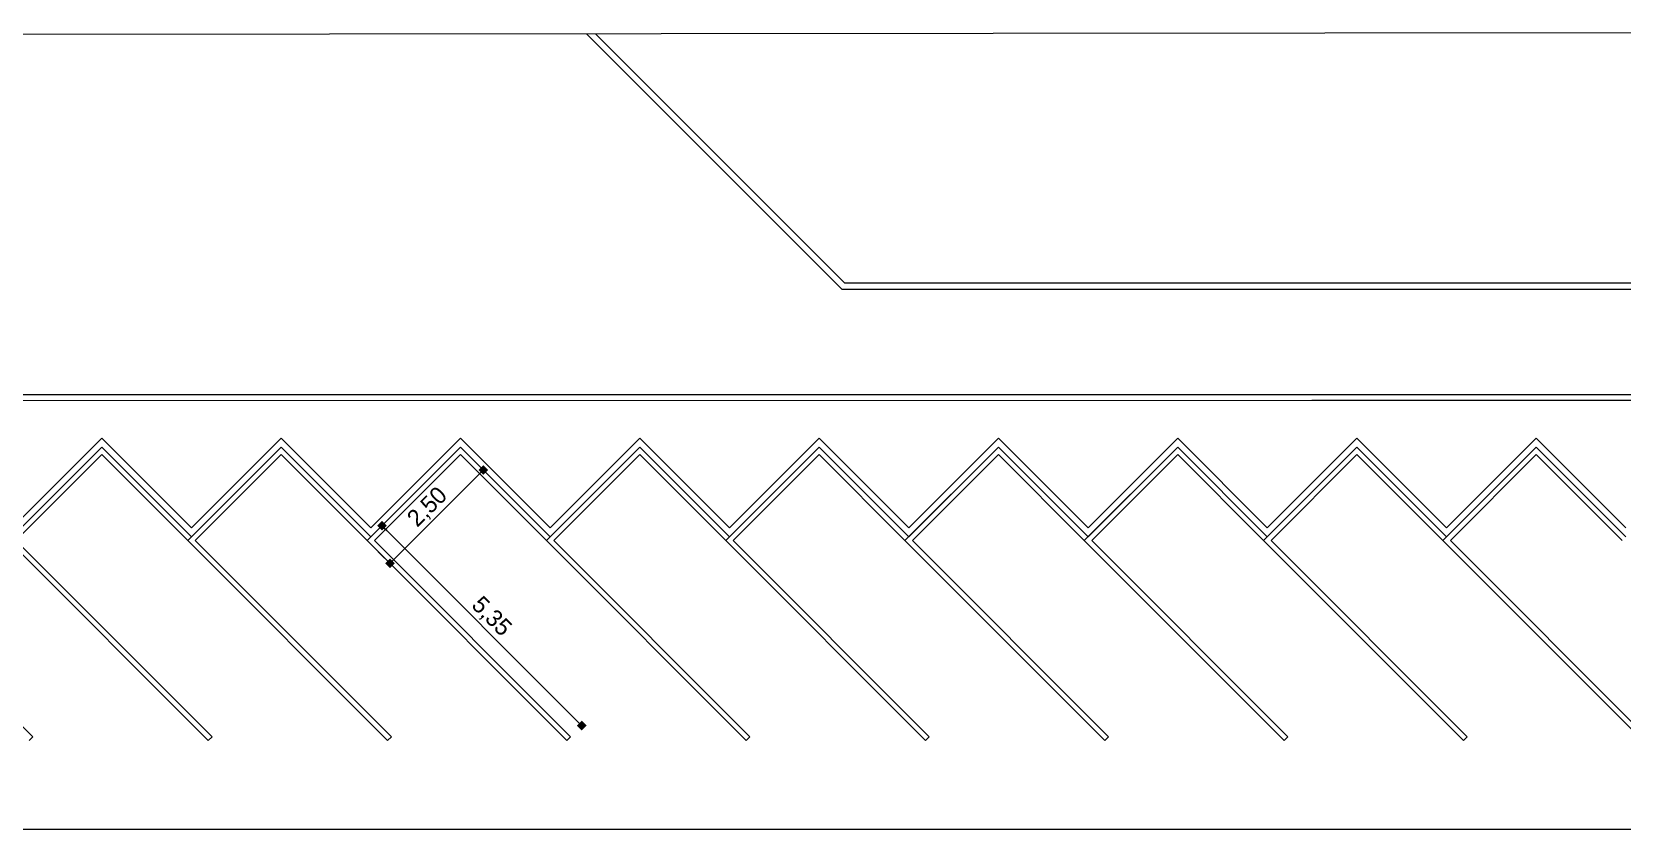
# Model space of a CAD drawing. Header units: millimetres. Extents: x -395 to 1008, y 9 to 692.
# Drawn here: x -345.12 to -315.02, y 9.26 to 24.35 of the extents above; entities that cross this region are included whole.
import ezdxf

# ---------------------------------------------------------------- set-up
doc = ezdxf.new("R2010")
doc.units = ezdxf.units.MM
doc.header["$LTSCALE"] = 0.1
doc.header["$MEASUREMENT"] = 0
doc.layers.get('0').update_dxf_attribs({"color": 5})
doc.layers.add('.10 ultra fina', color=240, linetype='Continuous', lineweight=5)
doc.styles.add('Texto Wilian', font='himalaya.ttf')

# ---------------------------------------------------------------- blocks, each defined once
blk = doc.blocks.new('etwew')
at = {"layer": '.10 ultra fina', "color": 240, "lineweight": 5}
for p, q in [((317.583, 84.359), (394.58, 84.436)), ((363.409, 79.569), (358.578, 84.4)), ((363.458, 79.689), (358.747, 84.4)), ((363.409, 79.569), (413.806, 79.569)), ((363.458, 79.689), (413.686, 79.689)), ((396.776, 77.569), (332.712, 77.569)), ((372.305, 77.462), (332.762, 77.449)), ((396.487, 77.449), (372.305, 77.462)), ((349.401, 76.579), (347.633, 74.811)), ((347.704, 75.052), (349.401, 76.749)), ((347.704, 74.882), (349.401, 76.579)), ((349.401, 76.749), (351.098, 75.052)), ((351.098, 74.882), (349.401, 76.579)), ((349.401, 76.579), (351.098, 74.882)), ((352.795, 76.579), (351.027, 74.811)), ((351.098, 75.052), (352.795, 76.749)), ((351.098, 74.882), (352.795, 76.579)), ((352.795, 76.749), (354.492, 75.052)), ((354.492, 74.882), (352.795, 76.579)), ((352.795, 76.579), (354.492, 74.882)), ((356.189, 76.579), (354.421, 74.811)), ((354.492, 75.052), (356.189, 76.749)), ((354.492, 74.882), (356.189, 76.579)), ((356.189, 76.749), (357.886, 75.052)), ((357.886, 74.882), (356.189, 76.579)), ((356.189, 76.579), (357.886, 74.882)), ((359.583, 76.579), (357.816, 74.811)), ((357.886, 75.052), (359.583, 76.749)), ((357.886, 74.882), (359.583, 76.579)), ((359.583, 76.749), (361.28, 75.052)), ((361.28, 74.882), (359.583, 76.579)), ((359.583, 76.579), (361.28, 74.882)), ((362.977, 76.579), (361.21, 74.811)), ((361.28, 75.052), (362.977, 76.749)), ((361.28, 74.882), (362.977, 76.579)), ((362.977, 76.749), (364.675, 75.052)), ((364.675, 74.882), (362.977, 76.579)), ((362.977, 76.579), (364.675, 74.882)), ((366.372, 76.579), (364.604, 74.811)), ((364.675, 75.052), (366.372, 76.749)), ((364.675, 74.882), (366.372, 76.579)), ((366.372, 76.749), (368.069, 75.052)), ((368.069, 74.882), (366.372, 76.579)), ((366.372, 76.579), (368.069, 74.882)), ((369.766, 76.579), (367.998, 74.811)), ((368.069, 75.052), (369.766, 76.749)), ((368.069, 74.882), (369.766, 76.579)), ((369.766, 76.749), (371.463, 75.052)), ((371.463, 74.882), (369.766, 76.579)), ((369.766, 76.579), (371.463, 74.882)), ((373.16, 76.579), (371.392, 74.811)), ((371.463, 75.052), (373.16, 76.749)), ((371.463, 74.882), (373.16, 76.579)), ((373.16, 76.749), (374.857, 75.052)), ((374.857, 74.882), (373.16, 76.579)), ((373.16, 76.579), (374.857, 74.882)), ((376.554, 76.579), (374.786, 74.811)), ((374.857, 75.052), (376.554, 76.749)), ((374.857, 74.882), (376.554, 76.579)), ((376.554, 76.749), (378.251, 75.052)), ((378.251, 74.882), (376.554, 76.579)), ((376.554, 76.579), (378.251, 74.882)), ((347.775, 74.811), (349.401, 76.437)), ((349.401, 76.437), (351.027, 74.811)), ((351.169, 74.811), (352.795, 76.437)), ((352.795, 76.437), (354.421, 74.811)), ((354.563, 74.811), (356.189, 76.437)), ((356.189, 76.437), (357.816, 74.811)), ((356.401, 76.367), (356.658, 76.11)), ((357.957, 74.811), (359.583, 76.437)), ((359.583, 76.437), (361.21, 74.811)), ((361.351, 74.811), (362.977, 76.437)), ((362.977, 76.437), (364.604, 74.811)), ((364.745, 74.811), (366.372, 76.437)), ((366.372, 76.437), (367.998, 74.811)), ((368.139, 74.811), (369.766, 76.437)), ((369.766, 76.437), (371.392, 74.811)), ((371.533, 74.811), (373.16, 76.437)), ((373.16, 76.437), (374.786, 74.811)), ((374.928, 74.811), (376.554, 76.437)), ((376.554, 76.437), (378.18, 74.811)), ((354.947, 74.469), (356.531, 76.053)), ((354.702, 75.092), (354.737, 75.127)), ((358.393, 71.401), (354.794, 75)), ((348.093, 71.099), (344.381, 74.811)), ((347.633, 74.811), (351.416, 71.028)), ((351.487, 71.099), (347.775, 74.811)), ((351.027, 74.811), (354.81, 71.028)), ((354.881, 71.099), (351.169, 74.811)), ((354.421, 74.811), (358.205, 71.028)), ((358.275, 71.099), (354.563, 74.811)), ((357.816, 74.811), (361.599, 71.028)), ((361.669, 71.099), (357.957, 74.811)), ((361.21, 74.811), (364.993, 71.028)), ((365.063, 71.099), (361.351, 74.811)), ((364.604, 74.811), (368.387, 71.028)), ((368.458, 71.099), (364.745, 74.811)), ((367.998, 74.811), (371.781, 71.028)), ((371.852, 71.099), (368.139, 74.811)), ((371.392, 74.811), (375.175, 71.028)), ((375.246, 71.099), (371.533, 74.811)), ((374.786, 74.811), (378.569, 71.028)), ((378.64, 71.099), (374.928, 74.811)), ((354.634, 74.599), (354.89, 74.342)), ((348.022, 71.028), (348.093, 71.099)), ((351.416, 71.028), (351.487, 71.099)), ((354.81, 71.028), (354.881, 71.099)), ((358.205, 71.028), (358.275, 71.099)), ((358.485, 71.309), (358.52, 71.344)), ((361.599, 71.028), (361.669, 71.099)), ((364.993, 71.028), (365.063, 71.099)), ((368.387, 71.028), (368.458, 71.099)), ((371.781, 71.028), (371.852, 71.099)), ((375.175, 71.028), (375.246, 71.099)), ((351.416, 71.028), (351.416, 71.028)), ((354.81, 71.028), (354.81, 71.028)), ((358.205, 71.028), (358.205, 71.028)), ((361.599, 71.028), (361.599, 71.028)), ((364.993, 71.028), (364.993, 71.028)), ((368.387, 71.028), (368.387, 71.028)), ((371.781, 71.028), (371.781, 71.028)), ((375.175, 71.028), (375.175, 71.028)), ((298.928, 69.349), (414.831, 69.349))]:
    blk.add_line(p, q, dxfattribs=at)
at = {"layer": '.10 ultra fina', "color": 240, "lineweight": 5, "style": 'Texto Wilian'}
for s, rotation, p in [('2,50', 45, (355.372, 75.048)), ('5,35', 315, (356.381, 73.566))]:
    blk.add_text(s, height=0.32, rotation=rotation, dxfattribs=at).set_placement(p)

msp = doc.modelspace()

# ---------------------------------------------------------------- linework, layer by layer
at = {"color": 0, "linetype": 'ByBlock', "lineweight": -2}
for p, q in [((-336.623, 16.013), (-336.669, 15.967)), ((-338.452, 14.959), (-338.406, 14.913)), ((-338.299, 14.337), (-338.253, 14.383)), ((-334.761, 11.268), (-334.807, 11.314))]:
    msp.add_line(p, q, dxfattribs=at)
at = {"color": 0, "linetype": 'ByBlock'}
for points in [[(-336.669, 16.059), (-336.577, 16.151), (-336.577, 15.967), (-336.485, 16.059)], [(-338.498, 14.913), (-338.59, 15.005), (-338.406, 15.005), (-338.498, 15.097)], [(-338.253, 14.291), (-338.345, 14.199), (-338.345, 14.383), (-338.437, 14.291)], [(-334.715, 11.314), (-334.623, 11.222), (-334.807, 11.222), (-334.715, 11.13)]]:
    msp.add_solid(points, dxfattribs=at)

# ---------------------------------------------------------------- block references
at = {"layer": '.10 ultra fina', "color": 240, "lineweight": 5}
msp.add_blockref('etwew', (-693.2, -60.087), dxfattribs=at)

doc.saveas('drawing.dxf')
